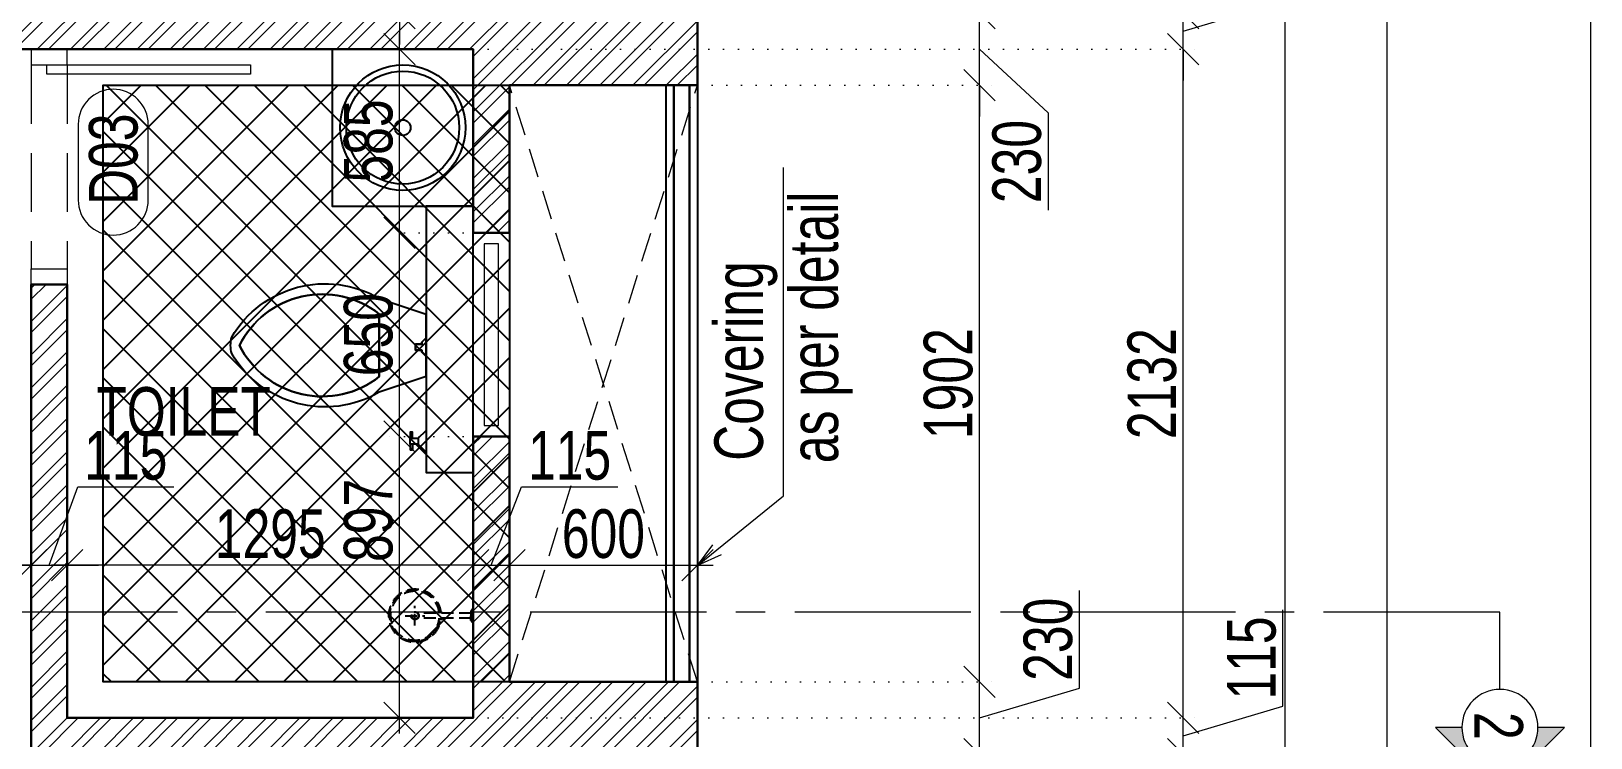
# Model space of a CAD drawing. Header units: inches. Extents: x 785882 to 928568, y 496782 to 576896.
# Drawn here: x 845510 to 850486, y 545501 to 547754 of the extents above; entities that cross this region are included whole.
import ezdxf
from ezdxf.enums import TextEntityAlignment as Align

# ---------------------------------------------------------------- set-up
doc = ezdxf.new("R2010")
doc.units = ezdxf.units.IN
doc.header["$LTSCALE"] = 750
doc.header["$MEASUREMENT"] = 0
for name, pattern in [('CENTER', [2, 1.25, -0.25, 0.25, -0.25]), ('CENTER2', [1.125, 0.75, -0.125, 0.125, -0.125]), ('DOT', [0.25, 0, -0.25]), ('HIDDEN', [0.375, 0.25, -0.125]), ('HIDDEN2', [0.1875, 0.125, -0.0625])]:
    doc.linetypes.add(name, pattern=pattern)
for name, color, linetype, lineweight in [('DIMENSION WORKING-MSA', 222, 'Continuous', 13), ('DOOR NO-MSA', 4, 'Continuous', 9), ('DOOR-MSA', 50, 'Continuous', 13), ('DOTTED LINE-MSA', 3, 'HIDDEN2', 13), ('ELE-01-MSA', 7, 'Continuous', 30), ('SECTION LINE', 14, 'CENTER', 9), ('TEXT DETAIL-MSA', 212, 'Continuous', 13), ('TEXT ROOM NAME-MSA', 210, 'Continuous', 13), ('WALL HATCH-MSA', 251, 'Continuous', 9), ('WALL-MSA', 32, 'Continuous', 30), ('WINDOW-MSA', 50, 'Continuous', 13)]:
    doc.layers.add(name, color=color, linetype=linetype, lineweight=lineweight)
for name, color, linetype in [('ELE-02-MSA', 4, 'Continuous'), ('HATCH-SUNK 300MM-MSA', 47, 'Continuous'), ('P.FIXTURE', 7, 'Continuous')]:
    doc.layers.add(name, color=color, linetype=linetype)
doc.styles.add('125', font='swisscl.ttf', dxfattribs={"height": 125})
doc.styles.add('AR', font='swisscl.ttf')
doc.styles.add('ARIAL', font='swisscl.ttf', dxfattribs={"height": 360})
doc.styles.add('Arial-Reg+0.8Sc', font='swisscl.ttf')
doc.styles.add('MtXpl_Swis721_LtCn_B', font='swisscl.ttf')
doc.dimstyles.new('100 K.T', dxfattribs={"dimtxt": 360, "dimasz": 80, "dimexe": 0.18, "dimexo": 0.0625, "dimgap": 1, "dimtad": 1, "dimdec": 0, "dimzin": 0, "dimdsep": 46, "dimtxsty": 'ARIAL', "dimblk": 'DOT', "dimcen": 0.09, "dimse1": 1, "dimse2": 1, "dimclrd": 50, "dimclrt": 256, "dimadec": 0, "dimazin": 0, "dimtfac": 1, "dimtdec": 0, "dimtofl": 0, "dimtmove": 1, "dimatfit": 0, "dimfxl": 1, "dimtolj": 1, "dimtzin": 0, "dimlwd": -1, "dimarcsym": 0})
doc.dimstyles.new('WORKING DIM', dxfattribs={"dimtxt": 155, "dimasz": 100, "dimexe": 50, "dimexo": 0, "dimgap": 20, "dimtad": 1, "dimdec": 0, "dimzin": 0, "dimdsep": 46, "dimtxsty": 'AR', "dimblk": 'OBLIQUE', "dimcen": 0.09, "dimdle": 50, "dimclrd": 256, "dimclre": 250, "dimclrt": 256, "dimadec": 0, "dimazin": 0, "dimtfac": 1, "dimtdec": 0, "dimtofl": 0, "dimtmove": 1, "dimatfit": 0, "dimfxl": 1, "dimtolj": 1, "dimtzin": 0, "dimlwd": -1, "dimlwe": -1, "dimarcsym": 0})

# ---------------------------------------------------------------- blocks, each defined once
blk = doc.blocks.new('t4tgg34')
for points in [[(375405.3, -62759.1), (375390.8, -62744.6), (375390.8, -62738.4), (375370.8, -62738.4), (375370.8, -62719.7), (375390.8, -62719.7), (375390.8, -62713.4), (375405.3, -62699), (375405.3, -62635.1), (375255.5, -62585.2, 0.412342), (374784.6, -62708.9, 0.132891), (374784.6, -62761, 0.412336), (375255.5, -62884.7), (375405.3, -62834.8)], [(375255.5, -62834.8, -0.475238), (374809.5, -62734.9, -0.475243), (375255.5, -62635.1)]]:
    blk.add_lwpolyline(points, format="xyb", close=True)
blk.add_lwpolyline([(375255.5, -62834.8), (375255.5, -62635.1, 0.475243), (374809.5, -62734.9, 0.475238), (375255.5, -62834.8, 0.489246)], format="xyb")
blk.add_lwpolyline([(375405.3, -62635.1), (375405.3, -62699), (375390.8, -62713.4), (375390.8, -62719.7), (375370.8, -62719.7), (375370.8, -62738.4), (375390.8, -62738.4), (375390.8, -62744.6), (375405.3, -62759.1), (375405.3, -62699), (375405.3, -62834.8)])
blk = doc.blocks.new('9')
at = {"linetype": 'Continuous'}
for p, q in [((709869.5, -390414.7), (709869.5, -390433.8)), ((709875.9, -390414.7), (709875.9, -390433.8)), ((709875.9, -390433.8), (709869.5, -390433.8))]:
    blk.add_line(p, q, dxfattribs=at)
for points in [[(709875.9, -390395.7), (709875.9, -390376.6), (709869.5, -390376.6), (709869.5, -390395.7)], [(709894.9, -390395.7), (709920.3, -390370.3), (709920.3, -390440.1), (709894.9, -390414.7)]]:
    blk.add_lwpolyline(points, dxfattribs=at)
blk.add_lwpolyline([(709894.9, -390414.7), (709869.5, -390414.7), (709869.5, -390395.7), (709894.9, -390395.7)], close=True, dxfattribs=at)
blk = doc.blocks.new('SHOWE')
at = {"linetype": 'HIDDEN', "ltscale": 0.2}
for p, q in [((3964261.3, -1171717.9), (3964261.3, -1171674.7)), ((3964261.3, -1171674.7), (3964263.3, -1171674.7)), ((3964264.2, -1171676.3), (3964264.2, -1171716.3)), ((3964268.7, -1171680.5), (3964268.7, -1171696.3)), ((3964268.7, -1171688.6), (3964437.5, -1171688.6)), ((3964268.7, -1171712), (3964268.7, -1171696.3)), ((3964268.7, -1171704), (3964437.5, -1171704)), ((3964479.2, -1171696.3), (3964415.6, -1171696.3)), ((3964447.4, -1171664.5), (3964447.4, -1171728.1)), ((3964261.3, -1171717.9), (3964263.3, -1171717.9))]:
    blk.add_line(p, q, dxfattribs=at)
for radius in [12.5, 10.6]:
    blk.add_circle((3964447.4, -1171696.3), radius, dxfattribs=at)
for centre, radius, start, end in [((3964447.4, -1171696.3), 84.1, 185.2383, 174.7617), ((3964447.4, -1171696.3), 81.4, 185.4105, 174.5895), ((3964447.4, -1171696.3), 78, 185.6496, 174.3504), ((3964262.4, -1171676.3), 1.76, 358.0282, 62.0821), ((3964259.8, -1171685.3), 10.1, 28.3436, 64.2104), ((3964262.4, -1171716.3), 1.76, 297.9179, 1.9718), ((3964259.8, -1171707.2), 10.1, 295.7896, 331.6564)]:
    blk.add_arc(centre, radius, start, end, dxfattribs=at)
blk = doc.blocks.new('A$Ca69f7aba')
at = {"layer": 'WINDOW-MSA', "ltscale": 5000}
for points in [[(-750, 0), (-700, 0), (-700, -115), (-750, -115)], [(0, 0), (-50, 0), (-50, -115), (0, -115)], [(-50, -50), (-50, -700), (-80, -700), (-80, -50)]]:
    blk.add_lwpolyline(points, close=True, dxfattribs=at)
at = {"layer": 'WINDOW-MSA', "linetype": 'HIDDEN'}
blk.add_lwpolyline([(-50, 0), (-700, 0)], dxfattribs=at)
at = {"layer": 'WINDOW-MSA', "linetype": 'HIDDEN', "elevation": 0}
blk.add_lwpolyline([(-50, -115), (-700, -115)], dxfattribs=at)
blk = doc.blocks.new('_Oblique')
at = {"color": 0, "linetype": 'ByBlock', "lineweight": -2}
blk.add_line((-0.5, -0.5), (0.5, 0.5), dxfattribs=at)
blk = doc.blocks.new('*D121')
at = {"layer": 'Defpoints', "color": 0, "ltscale": 0.25, "transparency": 16777216}
for p in [(847635.9, 545679.4), (848535.9, 545679.4), (847635.9, 545449.4)]:
    blk.add_point(p, dxfattribs=at)
at = {"layer": 'DIMENSION WORKING-MSA', "ltscale": 0.25, "transparency": 16777216}
for p, q in [((848854.3, 545659.9), (848854.3, 545970.6)), ((848535.9, 545679.4), (848535.9, 545779.4)), ((848535.9, 545449.4), (848535.9, 545679.4)), ((848535.9, 545564.4), (848854.3, 545659.9)), ((848535.9, 545449.4), (848535.9, 545349.4))]:
    blk.add_line(p, q, dxfattribs=at)
at = {"layer": 'DIMENSION WORKING-MSA', "color": 250, "linetype": 'DOT', "ltscale": 0.25, "transparency": 16777216}
for p, q in [((847635.9, 545679.4), (848585.9, 545679.4)), ((847635.9, 545449.4), (848585.9, 545449.4))]:
    blk.add_line(p, q, dxfattribs=at)
at = {"layer": 'DIMENSION WORKING-MSA', "ltscale": 0.25, "transparency": 16777216, "xscale": 100, "yscale": 100, "zscale": 100}
for p, rotation in [((848535.9, 545679.4), 270), ((848535.9, 545449.4), 90)]:
    blk.add_blockref('_Oblique', p, dxfattribs=dict(at, rotation=rotation))
at = {"layer": 'DIMENSION WORKING-MSA', "ltscale": 0.25, "transparency": 16777216, "insert": (848754.9, 545815.2), "char_height": 155, "attachment_point": 5, "rotation": 90, "style": 'AR'}
blk.add_mtext('\\A1;230', dxfattribs=at)
blk = doc.blocks.new('*D122')
at = {"layer": 'Defpoints', "color": 0, "ltscale": 0.25, "transparency": 16777216}
for p in [(847635.9, 547581.6), (848535.9, 547581.6), (847635.9, 545679.4)]:
    blk.add_point(p, dxfattribs=at)
at = {"layer": 'DIMENSION WORKING-MSA', "ltscale": 0.25, "transparency": 16777216}
blk.add_line((848535.9, 545629.4), (848535.9, 547631.6), dxfattribs=at)
at = {"layer": 'DIMENSION WORKING-MSA', "color": 250, "linetype": 'DOT', "ltscale": 0.25, "transparency": 16777216}
for p, q in [((847635.9, 547581.6), (848585.9, 547581.6)), ((847635.9, 545679.4), (848585.9, 545679.4))]:
    blk.add_line(p, q, dxfattribs=at)
at = {"layer": 'DIMENSION WORKING-MSA', "ltscale": 0.25, "transparency": 16777216, "xscale": 100, "yscale": 100, "zscale": 100}
for p, rotation in [((848535.9, 547581.6), 90), ((848535.9, 545679.4), 270)]:
    blk.add_blockref('_Oblique', p, dxfattribs=dict(at, rotation=rotation))
at = {"layer": 'DIMENSION WORKING-MSA', "ltscale": 0.25, "transparency": 16777216, "insert": (848436.5, 546630.5), "char_height": 155, "attachment_point": 5, "rotation": 90, "style": 'AR'}
blk.add_mtext('\\A1;1902', dxfattribs=at)
blk = doc.blocks.new('*D123')
at = {"layer": 'Defpoints', "color": 0, "ltscale": 0.25, "transparency": 16777216}
for p in [(847635.9, 547811.6), (848535.9, 547811.6), (847635.9, 547581.6)]:
    blk.add_point(p, dxfattribs=at)
at = {"layer": 'DIMENSION WORKING-MSA', "ltscale": 0.25, "transparency": 16777216}
for p, q in [((848535.9, 547811.6), (848535.9, 547911.6)), ((848535.9, 547581.6), (848535.9, 547811.6)), ((848535.9, 547696.6), (848754.9, 547493.8)), ((848535.9, 547581.6), (848535.9, 547481.6)), ((848754.9, 547493.8), (848754.9, 547183.2))]:
    blk.add_line(p, q, dxfattribs=at)
at = {"layer": 'DIMENSION WORKING-MSA', "color": 250, "linetype": 'DOT', "ltscale": 0.25, "transparency": 16777216}
for p, q in [((847635.9, 547811.6), (848585.9, 547811.6)), ((847635.9, 547581.6), (848585.9, 547581.6))]:
    blk.add_line(p, q, dxfattribs=at)
at = {"layer": 'DIMENSION WORKING-MSA', "ltscale": 0.25, "transparency": 16777216, "xscale": 100, "yscale": 100, "zscale": 100}
for p, rotation in [((848535.9, 547811.6), 270), ((848535.9, 547581.6), 90)]:
    blk.add_blockref('_Oblique', p, dxfattribs=dict(at, rotation=rotation))
at = {"layer": 'DIMENSION WORKING-MSA', "ltscale": 0.25, "transparency": 16777216, "insert": (848655.4, 547338.5), "char_height": 155, "attachment_point": 5, "rotation": 90, "style": 'AR'}
blk.add_mtext('\\A1;230', dxfattribs=at)
blk = doc.blocks.new('*D166')
at = {"layer": 'Defpoints', "color": 0, "ltscale": 0.25, "transparency": 16777216}
for p in [(846920.9, 545564.4), (849185.9, 545564.4), (847635.9, 545449.4)]:
    blk.add_point(p, dxfattribs=at)
at = {"layer": 'DIMENSION WORKING-MSA', "ltscale": 0.25, "transparency": 16777216}
for p, q in [((849503.1, 545602), (849503.1, 545908.9)), ((849185.9, 545564.4), (849185.9, 545664.4)), ((849185.9, 545506.9), (849503.1, 545602)), ((849185.9, 545449.4), (849185.9, 545564.4)), ((849185.9, 545449.4), (849185.9, 545349.4))]:
    blk.add_line(p, q, dxfattribs=at)
at = {"layer": 'DIMENSION WORKING-MSA', "color": 250, "linetype": 'DOT', "ltscale": 0.25, "transparency": 16777216}
for p, q in [((846920.9, 545564.4), (849235.9, 545564.4)), ((847635.9, 545449.4), (849235.9, 545449.4))]:
    blk.add_line(p, q, dxfattribs=at)
at = {"layer": 'DIMENSION WORKING-MSA', "ltscale": 0.25, "transparency": 16777216, "xscale": 100, "yscale": 100, "zscale": 100}
for p, rotation in [((849185.9, 545564.4), 270), ((849185.9, 545449.4), 90)]:
    blk.add_blockref('_Oblique', p, dxfattribs=dict(at, rotation=rotation))
at = {"layer": 'DIMENSION WORKING-MSA', "ltscale": 0.25, "transparency": 16777216, "insert": (849404, 545755.4), "char_height": 155, "attachment_point": 5, "rotation": 90, "style": 'AR'}
blk.add_mtext('\\A1;115', dxfattribs=at)
blk = doc.blocks.new('*D167')
at = {"layer": 'Defpoints', "color": 0, "ltscale": 0.25, "transparency": 16777216}
for p in [(846920.9, 547696.6), (849185.9, 547696.6), (846920.9, 545564.4)]:
    blk.add_point(p, dxfattribs=at)
at = {"layer": 'DIMENSION WORKING-MSA', "ltscale": 0.25, "transparency": 16777216}
blk.add_line((849185.9, 545514.4), (849185.9, 547746.6), dxfattribs=at)
at = {"layer": 'DIMENSION WORKING-MSA', "color": 250, "linetype": 'DOT', "ltscale": 0.25, "transparency": 16777216}
for p, q in [((846920.9, 547696.6), (849235.9, 547696.6)), ((846920.9, 545564.4), (849235.9, 545564.4))]:
    blk.add_line(p, q, dxfattribs=at)
at = {"layer": 'DIMENSION WORKING-MSA', "ltscale": 0.25, "transparency": 16777216, "xscale": 100, "yscale": 100, "zscale": 100}
for p, rotation in [((849185.9, 547696.6), 90), ((849185.9, 545564.4), 270)]:
    blk.add_blockref('_Oblique', p, dxfattribs=dict(at, rotation=rotation))
at = {"layer": 'DIMENSION WORKING-MSA', "ltscale": 0.25, "transparency": 16777216, "insert": (849086.5, 546630.5), "char_height": 155, "attachment_point": 5, "rotation": 90, "style": 'AR'}
blk.add_mtext('\\A1;2132', dxfattribs=at)
blk = doc.blocks.new('*D168')
at = {"layer": 'Defpoints', "color": 0, "ltscale": 0.25, "transparency": 16777216}
for p in [(847635.9, 547811.6), (849185.9, 547811.6), (846920.9, 547696.6)]:
    blk.add_point(p, dxfattribs=at)
at = {"layer": 'DIMENSION WORKING-MSA', "ltscale": 0.25, "transparency": 16777216}
for p, q in [((849503.1, 547849.2), (849503.1, 548156.1)), ((849185.9, 547811.6), (849185.9, 547911.6)), ((849185.9, 547754.1), (849503.1, 547849.2)), ((849185.9, 547696.6), (849185.9, 547811.6)), ((849185.9, 547696.6), (849185.9, 547596.6))]:
    blk.add_line(p, q, dxfattribs=at)
at = {"layer": 'DIMENSION WORKING-MSA', "color": 250, "linetype": 'DOT', "ltscale": 0.25, "transparency": 16777216}
for p, q in [((847635.9, 547811.6), (849235.9, 547811.6)), ((846920.9, 547696.6), (849235.9, 547696.6))]:
    blk.add_line(p, q, dxfattribs=at)
at = {"layer": 'DIMENSION WORKING-MSA', "ltscale": 0.25, "transparency": 16777216, "xscale": 100, "yscale": 100, "zscale": 100}
for p, rotation in [((849185.9, 547811.6), 270), ((849185.9, 547696.6), 90)]:
    blk.add_blockref('_Oblique', p, dxfattribs=dict(at, rotation=rotation))
at = {"layer": 'DIMENSION WORKING-MSA', "ltscale": 0.25, "transparency": 16777216, "insert": (849404, 548002.6), "char_height": 155, "attachment_point": 5, "rotation": 90, "style": 'AR'}
blk.add_mtext('\\A1;115', dxfattribs=at)
blk = doc.blocks.new('*D179')
at = {"layer": 'Defpoints', "color": 0, "ltscale": 0.25, "transparency": 16777216}
for p in [(847035.9, 563204), (849835.9, 563204), (847035.9, 504339.5)]:
    blk.add_point(p, dxfattribs=at)
at = {"layer": 'DIMENSION WORKING-MSA', "ltscale": 0.25, "transparency": 16777216}
blk.add_line((849835.9, 504289.5), (849835.9, 563254), dxfattribs=at)
at = {"layer": 'DIMENSION WORKING-MSA', "color": 250, "linetype": 'DOT', "ltscale": 0.25, "transparency": 16777216}
for p, q in [((847035.9, 563204), (849885.9, 563204)), ((847035.9, 504339.5), (849885.9, 504339.5))]:
    blk.add_line(p, q, dxfattribs=at)
at = {"layer": 'DIMENSION WORKING-MSA', "ltscale": 0.25, "transparency": 16777216, "xscale": 100, "yscale": 100, "zscale": 100}
for p, rotation in [((849835.9, 563204), 90), ((849835.9, 504339.5), 270)]:
    blk.add_blockref('_Oblique', p, dxfattribs=dict(at, rotation=rotation))
at = {"layer": 'DIMENSION WORKING-MSA', "ltscale": 0.25, "transparency": 16777216, "insert": (849736.5, 533771.7), "char_height": 155, "attachment_point": 5, "rotation": 90, "style": 'AR'}
blk.add_mtext('\\A1;58865', dxfattribs=at)
blk = doc.blocks.new('Win-Tag-03')
blk.add_lwpolyline([(-130, 120), (130, 120, -0.414214), (250, 0), (250, 0, -0.414214), (130, -120), (-130, -120, -0.414214), (-250, 0), (-250, 0, -0.414214)], format="xyb", close=True)
blk = doc.blocks.new('*D689')
at = {"layer": 'Defpoints', "color": 0, "ltscale": 0.25, "transparency": 16777216}
for p in [(846935.9, 548029.5), (846685.9, 547811.6), (846935.9, 547811.6)]:
    blk.add_point(p, dxfattribs=at)
at = {"layer": 'DIMENSION WORKING-MSA', "ltscale": 0.25, "transparency": 16777216}
for p, q in [((846435.9, 548015.9), (846435.9, 548326.4)), ((846685.9, 548029.5), (846685.9, 548129.5)), ((846685.9, 547920.5), (846435.9, 548015.9)), ((846685.9, 548029.5), (846685.9, 547811.6)), ((846685.9, 547811.6), (846685.9, 547711.6))]:
    blk.add_line(p, q, dxfattribs=at)
at = {"layer": 'DIMENSION WORKING-MSA', "color": 250, "linetype": 'DOT', "ltscale": 0.25, "transparency": 16777216}
for p, q in [((846935.9, 548029.5), (846635.9, 548029.5)), ((846935.9, 547811.6), (846635.9, 547811.6))]:
    blk.add_line(p, q, dxfattribs=at)
at = {"layer": 'DIMENSION WORKING-MSA', "ltscale": 0.25, "transparency": 16777216, "xscale": 100, "yscale": 100, "zscale": 100}
for p, rotation in [((846685.9, 548029.5), 270), ((846685.9, 547811.6), 90)]:
    blk.add_blockref('_Oblique', p, dxfattribs=dict(at, rotation=rotation))
at = {"layer": 'DIMENSION WORKING-MSA', "ltscale": 0.25, "transparency": 16777216, "insert": (846336.5, 548171.2), "char_height": 155, "attachment_point": 5, "rotation": 90, "style": 'AR'}
blk.add_mtext('\\A1;218', dxfattribs=at)
blk = doc.blocks.new('*D677')
at = {"layer": 'Defpoints', "color": 0, "ltscale": 0.25, "transparency": 16777216}
for p in [(846685.9, 546461.5), (846935.9, 546461.5), (846685.9, 545564.4)]:
    blk.add_point(p, dxfattribs=at)
at = {"layer": 'DIMENSION WORKING-MSA', "ltscale": 0.25, "transparency": 16777216}
blk.add_line((846685.9, 545514.4), (846685.9, 546511.5), dxfattribs=at)
at = {"layer": 'DIMENSION WORKING-MSA', "color": 250, "linetype": 'DOT', "ltscale": 0.25, "transparency": 16777216}
for p, q in [((846935.9, 546461.5), (846635.9, 546461.5)), ((846685.9, 545564.4), (846735.9, 545564.4))]:
    blk.add_line(p, q, dxfattribs=at)
at = {"layer": 'DIMENSION WORKING-MSA', "ltscale": 0.25, "transparency": 16777216, "xscale": 100, "yscale": 100, "zscale": 100}
for p, rotation in [((846685.9, 546461.5), 90), ((846685.9, 545564.4), 270)]:
    blk.add_blockref('_Oblique', p, dxfattribs=dict(at, rotation=rotation))
at = {"layer": 'DIMENSION WORKING-MSA', "ltscale": 0.25, "transparency": 16777216, "insert": (846586.5, 546194.4), "char_height": 155, "attachment_point": 5, "rotation": 90, "style": 'AR'}
blk.add_mtext('\\A1;897', dxfattribs=at)
blk = doc.blocks.new('*D678')
at = {"layer": 'Defpoints', "color": 0, "ltscale": 0.25, "transparency": 16777216}
for p in [(846685.9, 547111.5), (846935.9, 547111.5), (846935.9, 546461.5)]:
    blk.add_point(p, dxfattribs=at)
at = {"layer": 'DIMENSION WORKING-MSA', "ltscale": 0.25, "transparency": 16777216}
blk.add_line((846685.9, 546411.5), (846685.9, 547161.5), dxfattribs=at)
at = {"layer": 'DIMENSION WORKING-MSA', "color": 250, "linetype": 'DOT', "ltscale": 0.25, "transparency": 16777216}
for p, q in [((846935.9, 547111.5), (846635.9, 547111.5)), ((846935.9, 546461.5), (846635.9, 546461.5))]:
    blk.add_line(p, q, dxfattribs=at)
at = {"layer": 'DIMENSION WORKING-MSA', "ltscale": 0.25, "transparency": 16777216, "xscale": 100, "yscale": 100, "zscale": 100}
for p, rotation in [((846685.9, 547111.5), 90), ((846685.9, 546461.5), 270)]:
    blk.add_blockref('_Oblique', p, dxfattribs=dict(at, rotation=rotation))
at = {"layer": 'DIMENSION WORKING-MSA', "ltscale": 0.25, "transparency": 16777216, "insert": (846586.5, 546786.5), "char_height": 155, "attachment_point": 5, "rotation": 90, "style": 'AR'}
blk.add_mtext('\\A1;650', dxfattribs=at)
blk = doc.blocks.new('*D679')
at = {"layer": 'Defpoints', "color": 0, "ltscale": 0.25, "transparency": 16777216}
for p in [(846685.9, 547696.6), (846685.9, 547696.6), (846935.9, 547111.5)]:
    blk.add_point(p, dxfattribs=at)
at = {"layer": 'DIMENSION WORKING-MSA', "ltscale": 0.25, "transparency": 16777216}
blk.add_line((846685.9, 547061.5), (846685.9, 547746.6), dxfattribs=at)
at = {"layer": 'DIMENSION WORKING-MSA', "color": 250, "linetype": 'DOT', "ltscale": 0.25, "transparency": 16777216}
for p, q in [((846685.9, 547696.6), (846635.9, 547696.6)), ((846935.9, 547111.5), (846635.9, 547111.5))]:
    blk.add_line(p, q, dxfattribs=at)
at = {"layer": 'DIMENSION WORKING-MSA', "ltscale": 0.25, "transparency": 16777216, "xscale": 100, "yscale": 100, "zscale": 100}
for p, rotation in [((846685.9, 547696.6), 90), ((846685.9, 547111.5), 270)]:
    blk.add_blockref('_Oblique', p, dxfattribs=dict(at, rotation=rotation))
at = {"layer": 'DIMENSION WORKING-MSA', "ltscale": 0.25, "transparency": 16777216, "insert": (846586.5, 547404), "char_height": 155, "attachment_point": 5, "rotation": 90, "style": 'AR'}
blk.add_mtext('\\A1;585', dxfattribs=at)
blk = doc.blocks.new('*D662')
at = {"layer": 'Defpoints', "color": 0, "ltscale": 0.25, "transparency": 16777216}
for p in [(845203.3, 547696.6), (845510.5, 547696.6), (845510.5, 546946.6)]:
    blk.add_point(p, dxfattribs=at)
at = {"layer": 'DIMENSION WORKING-MSA', "ltscale": 0.25, "transparency": 16777216}
blk.add_line((845203.3, 546896.6), (845203.3, 547746.6), dxfattribs=at)
at = {"layer": 'DIMENSION WORKING-MSA', "color": 250, "linetype": 'DOT', "ltscale": 0.25, "transparency": 16777216}
for p, q in [((845510.5, 547696.6), (845153.3, 547696.6)), ((845510.5, 546946.6), (845153.3, 546946.6))]:
    blk.add_line(p, q, dxfattribs=at)
at = {"layer": 'DIMENSION WORKING-MSA', "ltscale": 0.25, "transparency": 16777216, "xscale": 100, "yscale": 100, "zscale": 100}
for p, rotation in [((845203.3, 547696.6), 90), ((845203.3, 546946.6), 270)]:
    blk.add_blockref('_Oblique', p, dxfattribs=dict(at, rotation=rotation))
at = {"layer": 'DIMENSION WORKING-MSA', "ltscale": 0.25, "transparency": 16777216, "insert": (845104, 547321.6), "char_height": 155, "attachment_point": 5, "rotation": 90, "style": 'AR'}
blk.add_mtext('\\A1;750', dxfattribs=at)
blk = doc.blocks.new('*D533')
at = {"layer": 'Defpoints', "color": 0, "ltscale": 0.25, "transparency": 16777216}
for p in [(845625.5, 546051.8), (845625.5, 546051.8), (846920.9, 546051.8)]:
    blk.add_point(p, dxfattribs=at)
at = {"layer": 'DIMENSION WORKING-MSA', "color": 250, "linetype": 'DOT', "ltscale": 0.25, "transparency": 16777216}
for p, q in [((845625.5, 546051.8), (845625.5, 546101.8)), ((846920.9, 546051.8), (846920.9, 546101.8))]:
    blk.add_line(p, q, dxfattribs=at)
at = {"layer": 'DIMENSION WORKING-MSA', "ltscale": 0.25, "transparency": 16777216}
blk.add_line((846970.9, 546051.8), (845575.5, 546051.8), dxfattribs=at)
at = {"layer": 'DIMENSION WORKING-MSA', "ltscale": 0.25, "transparency": 16777216, "xscale": 100, "yscale": 100, "zscale": 100, "rotation": 180}
blk.add_blockref('_Oblique', (845625.5, 546051.8), dxfattribs=at)
at = {"layer": 'DIMENSION WORKING-MSA', "ltscale": 0.25, "transparency": 16777216, "xscale": 100, "yscale": 100, "zscale": 100}
blk.add_blockref('_Oblique', (846920.9, 546051.8), dxfattribs=at)
at = {"layer": 'DIMENSION WORKING-MSA', "ltscale": 0.25, "transparency": 16777216, "insert": (846273.2, 546151.1), "char_height": 155, "attachment_point": 5, "style": 'AR'}
blk.add_mtext('\\A1;1295', dxfattribs=at)
blk = doc.blocks.new('*D527')
at = {"layer": 'Defpoints', "color": 0, "ltscale": 0.25, "transparency": 16777216}
for p in [(846920.9, 546051.8), (847035.9, 546051.8), (847035.9, 546051.8)]:
    blk.add_point(p, dxfattribs=at)
at = {"layer": 'DIMENSION WORKING-MSA', "ltscale": 0.25, "transparency": 16777216}
for p, q in [((846978.4, 546051.8), (847074.6, 546301.8)), ((847074.6, 546301.8), (847381.5, 546301.8)), ((846920.9, 546051.8), (846820.9, 546051.8)), ((846920.9, 546051.8), (847035.9, 546051.8)), ((847035.9, 546051.8), (847135.9, 546051.8))]:
    blk.add_line(p, q, dxfattribs=at)
at = {"layer": 'DIMENSION WORKING-MSA', "color": 250, "linetype": 'DOT', "ltscale": 0.25, "transparency": 16777216}
for p, q in [((846920.9, 546051.8), (846920.9, 546101.8)), ((847035.9, 546051.8), (847035.9, 546101.8))]:
    blk.add_line(p, q, dxfattribs=at)
at = {"layer": 'DIMENSION WORKING-MSA', "ltscale": 0.25, "transparency": 16777216, "xscale": 100, "yscale": 100, "zscale": 100}
blk.add_blockref('_Oblique', (846920.9, 546051.8), dxfattribs=at)
at = {"layer": 'DIMENSION WORKING-MSA', "ltscale": 0.25, "transparency": 16777216, "xscale": 100, "yscale": 100, "zscale": 100, "rotation": 180}
blk.add_blockref('_Oblique', (847035.9, 546051.8), dxfattribs=at)
at = {"layer": 'DIMENSION WORKING-MSA', "ltscale": 0.25, "transparency": 16777216, "insert": (847228.1, 546400.8), "char_height": 155, "attachment_point": 5, "style": 'AR'}
blk.add_mtext('\\A1;115', dxfattribs=at)
blk = doc.blocks.new('*D528')
at = {"layer": 'Defpoints', "color": 0, "ltscale": 0.25, "transparency": 16777216}
for p in [(847035.9, 546051.8), (847635.9, 546051.8), (847635.9, 546051.8)]:
    blk.add_point(p, dxfattribs=at)
at = {"layer": 'DIMENSION WORKING-MSA', "color": 250, "linetype": 'DOT', "ltscale": 0.25, "transparency": 16777216}
for p, q in [((847035.9, 546051.8), (847035.9, 546101.8)), ((847635.9, 546051.8), (847635.9, 546101.8))]:
    blk.add_line(p, q, dxfattribs=at)
at = {"layer": 'DIMENSION WORKING-MSA', "ltscale": 0.25, "transparency": 16777216}
blk.add_line((846985.9, 546051.8), (847685.9, 546051.8), dxfattribs=at)
at = {"layer": 'DIMENSION WORKING-MSA', "ltscale": 0.25, "transparency": 16777216, "xscale": 100, "yscale": 100, "zscale": 100, "rotation": 180}
blk.add_blockref('_Oblique', (847035.9, 546051.8), dxfattribs=at)
at = {"layer": 'DIMENSION WORKING-MSA', "ltscale": 0.25, "transparency": 16777216, "xscale": 100, "yscale": 100, "zscale": 100}
blk.add_blockref('_Oblique', (847635.9, 546051.8), dxfattribs=at)
at = {"layer": 'DIMENSION WORKING-MSA', "ltscale": 0.25, "transparency": 16777216, "insert": (847335.9, 546151.1), "char_height": 155, "attachment_point": 5, "style": 'AR'}
blk.add_mtext('\\A1;600', dxfattribs=at)
blk = doc.blocks.new('*D529')
at = {"layer": 'Defpoints', "color": 0, "ltscale": 0.25, "transparency": 16777216}
for p in [(845510.5, 546051.8), (845625.5, 546051.8), (845625.5, 546051.8)]:
    blk.add_point(p, dxfattribs=at)
at = {"layer": 'DIMENSION WORKING-MSA', "ltscale": 0.25, "transparency": 16777216}
for p, q in [((845568, 546051.8), (845658.9, 546301.8)), ((845658.9, 546301.8), (845965.8, 546301.8)), ((845510.5, 546051.8), (845410.5, 546051.8)), ((845510.5, 546051.8), (845625.5, 546051.8)), ((845625.5, 546051.8), (845725.5, 546051.8))]:
    blk.add_line(p, q, dxfattribs=at)
at = {"layer": 'DIMENSION WORKING-MSA', "color": 250, "linetype": 'DOT', "ltscale": 0.25, "transparency": 16777216}
for p, q in [((845510.5, 546051.8), (845510.5, 546101.8)), ((845625.5, 546051.8), (845625.5, 546101.8))]:
    blk.add_line(p, q, dxfattribs=at)
at = {"layer": 'DIMENSION WORKING-MSA', "ltscale": 0.25, "transparency": 16777216, "xscale": 100, "yscale": 100, "zscale": 100}
blk.add_blockref('_Oblique', (845510.5, 546051.8), dxfattribs=at)
at = {"layer": 'DIMENSION WORKING-MSA', "ltscale": 0.25, "transparency": 16777216, "xscale": 100, "yscale": 100, "zscale": 100, "rotation": 180}
blk.add_blockref('_Oblique', (845625.5, 546051.8), dxfattribs=at)
at = {"layer": 'DIMENSION WORKING-MSA', "ltscale": 0.25, "transparency": 16777216, "insert": (845812.3, 546400.8), "char_height": 155, "attachment_point": 5, "style": 'AR'}
blk.add_mtext('\\A1;115', dxfattribs=at)
blk = doc.blocks.new('*D530')
at = {"layer": 'Defpoints', "color": 0, "ltscale": 0.25, "transparency": 16777216}
for p in [(842234.6, 546051.8), (845510.5, 546051.8), (845510.5, 546051.8)]:
    blk.add_point(p, dxfattribs=at)
at = {"layer": 'DIMENSION WORKING-MSA', "color": 250, "linetype": 'DOT', "ltscale": 0.25, "transparency": 16777216}
for p, q in [((842234.6, 546051.8), (842234.6, 546101.8)), ((845510.5, 546051.8), (845510.5, 546101.8))]:
    blk.add_line(p, q, dxfattribs=at)
at = {"layer": 'DIMENSION WORKING-MSA', "ltscale": 0.25, "transparency": 16777216}
blk.add_line((842184.6, 546051.8), (845560.5, 546051.8), dxfattribs=at)
at = {"layer": 'DIMENSION WORKING-MSA', "ltscale": 0.25, "transparency": 16777216, "xscale": 100, "yscale": 100, "zscale": 100, "rotation": 180}
blk.add_blockref('_Oblique', (842234.6, 546051.8), dxfattribs=at)
at = {"layer": 'DIMENSION WORKING-MSA', "ltscale": 0.25, "transparency": 16777216, "xscale": 100, "yscale": 100, "zscale": 100}
blk.add_blockref('_Oblique', (845510.5, 546051.8), dxfattribs=at)
at = {"layer": 'DIMENSION WORKING-MSA', "ltscale": 0.25, "transparency": 16777216, "insert": (843872.5, 546151.2), "char_height": 155, "attachment_point": 5, "style": 'AR'}
blk.add_mtext('\\A1;3276', dxfattribs=at)
blk = doc.blocks.new('_Dot')
at = {"linetype": 'ByBlock', "lineweight": -2}
blk.add_line((-0.5, 0), (-1, 0), dxfattribs=at)
at = {"linetype": 'ByBlock', "const_width": 0.5}
blk.add_lwpolyline([(-0.25, 0, 1), (0.25, 0, 1)], format="xyb", close=True, dxfattribs=at)
blk = doc.blocks.new('A$C59c041b7')
at = {"layer": 'HATCH-SUNK 300MM-MSA', "transparency": 33554559}
h = blk.add_hatch(dxfattribs=at)
h.set_pattern_fill('ANSI37', color=256, scale=35)
h.set_pattern_definition([(45, (0, 0), (-78.57724, 78.57724), []), (135, (0, 0), (-78.57724, -78.57724), [])])
h.paths.add_polyline_path([(20726.4, -17524.6), (19431, -17524.6), (19431, -15622.4), (20726.4, -15622.4)])
at = {"layer": 'HATCH-SUNK 300MM-MSA'}
blk.add_lwpolyline([(20726.4, -17524.6), (19431, -17524.6), (19431, -15622.4), (20726.4, -15622.4)], close=True, dxfattribs=at)
blk = doc.blocks.new('section sym.')
h = blk.add_hatch(color=256)
h.dxf.hatch_style = 1
h.paths.add_polyline_path([(-240, 90), (-240, 152.8), (-392.8, 0), (-240, -152.8), (-240, -90, -0.414214), (-330, 0, -0.414214)])
at = {"layer": 'SECTION LINE', "linetype": 'Continuous'}
blk.add_line((-150, 0), (0, 0), dxfattribs=at)
blk.add_lwpolyline([(-240, -90), (-240, -152.8), (-392.8, 0), (-240, 152.8), (-240, 90)], dxfattribs=at)
blk.add_circle((-240, 0), 90, dxfattribs=at)
blk = doc.blocks.new('A$C37e82350')
at = {"layer": 'SECTION LINE', "linetype": 'CENTER2'}
blk.add_lwpolyline([(17358.7, 15657), (17302.2, 15657), (17302.2, -11419.6), (17346.3, -11419.6)], dxfattribs=at)
at = {"layer": 'SECTION LINE', "xscale": -1.347826086956522, "yscale": 1.347826086956522, "zscale": 1.347826086956522}
blk.add_blockref('section sym.', (17346.3, 15657), dxfattribs=at)
at = {"layer": 'SECTION LINE', "style": '125'}
blk.add_text('2', height=155, dxfattribs=at).set_placement((17664.8, 15653.9), align=Align.MIDDLE)

msp = doc.modelspace()

# ---------------------------------------------------------------- hatches: boundary and pattern name
at = {"layer": 'WALL HATCH-MSA'}
h = msp.add_hatch(dxfattribs=at)
h.set_pattern_fill('ANSI32', color=256, scale=200)
h.paths.add_polyline_path([(847635.9, 547581.6), (847635.9, 547811.6), (847035.9, 547811.6), (847035.9, 548029.5), (846920.9, 548029.5), (846920.9, 547811.6), (845740.5, 547811.6), (845740.5, 548511.6), (845625.5, 548511.6), (845625.5, 547811.6), (842234.6, 547811.6), (842234.6, 548311.6), (842119.6, 548311.6), (842119.6, 547696.6), (846920.9, 547696.6), (846920.9, 547111.5), (847035.9, 547111.5), (847035.9, 547581.6)])
h = msp.add_hatch(dxfattribs=at)
h.set_pattern_fill('ANSI32', color=256, scale=200)
h.paths.add_polyline_path([(847635.9, 545449.4), (847635.9, 545679.4), (847035.9, 545679.4), (847035.9, 546461.5), (846920.9, 546461.5), (846920.9, 545564.4), (845625.5, 545564.4), (845625.5, 546946.6), (845510.5, 546946.6), (845510.5, 545449.4)])

# ---------------------------------------------------------------- linework, layer by layer
at = {"layer": 'Defpoints', "color": 1, "lineweight": 0}
for points in [[(850485.9, 566054), (822859.5, 566054), (822859.5, 501489.5), (850485.9, 501489.5)], [(849835.9, 565404), (823509.5, 565404), (823509.5, 502139.5), (849835.9, 502139.5)], [(849510.9, 565079), (823834.5, 565079), (823834.5, 502464.5), (849510.9, 502464.5)], [(849185.9, 564754), (824159.5, 564754), (824159.5, 502789.5), (849185.9, 502789.5)], [(848535.9, 564104), (824809.5, 564104), (824809.5, 503439.5), (848535.9, 503439.5)]]:
    msp.add_lwpolyline(points, close=True, dxfattribs=at)
at = {"layer": 'DOTTED LINE-MSA'}
for points in [[(847035.9, 545679.4), (847635.9, 547581.6)], [(847635.9, 545679.4), (847035.9, 547581.6)]]:
    msp.add_lwpolyline(points, dxfattribs=at)
at = {"layer": 'ELE-01-MSA'}
for p, q in [((847560.9, 545679.4), (847560.9, 547581.6)), ((847610.9, 547581.6), (847610.9, 545679.4))]:
    msp.add_line(p, q, dxfattribs=at)
at = {"layer": 'ELE-02-MSA'}
for p, q in [((847535.9, 545679.4), (847535.9, 547581.6)), ((847635.9, 547581.6), (847635.9, 545679.4))]:
    msp.add_line(p, q, dxfattribs=at)
at = {"layer": 'P.FIXTURE'}
for points in [[(846920.9, 547696.6), (846470.9, 547696.6), (846470.9, 547196.6), (846920.9, 547196.6)], [(846770.9, 547196.6), (846770.9, 546346.5), (846920.9, 546346.5), (846920.9, 547196.6)]]:
    msp.add_lwpolyline(points, close=True, dxfattribs=at)
for radius in [200, 180, 25]:
    msp.add_circle((846695.9, 547446.6), radius, dxfattribs=at)
at = {"layer": 'WALL-MSA'}
for p, q in [((847635.9, 547811.6), (847635.9, 547581.6)), ((846920.9, 547696.6), (842119.6, 547696.6)), ((846920.9, 547696.6), (846920.9, 547111.5)), ((847635.9, 547581.6), (847035.9, 547581.6)), ((847035.9, 547581.6), (847035.9, 547111.5)), ((846920.9, 547111.5), (847035.9, 547111.5)), ((845510.5, 545449.4, 0), (845510.5, 546946.6)), ((845510.5, 546946.6), (845625.5, 546946.6)), ((845625.5, 545564.4, 0), (845625.5, 546946.6)), ((846920.9, 546461.5), (847035.9, 546461.5)), ((846920.9, 546461.5), (846920.9, 545564.4)), ((847035.9, 546461.5), (847035.9, 545679.4)), ((847035.9, 545679.4), (847635.9, 545679.4)), ((847635.9, 545679.4), (847635.9, 545449.4)), ((845625.5, 545564.4), (846920.9, 545564.4))]:
    msp.add_line(p, q, dxfattribs=at)
at = {"layer": 'WINDOW-MSA'}
for p, q in [((846920.9, 546461.5), (846920.9, 547111.5)), ((847035.9, 547111.5), (847035.9, 546461.5))]:
    msp.add_line(p, q, dxfattribs=at)
msp.add_lwpolyline([(847000.9, 546496.5), (847000.9, 547076.5), (846955.9, 547076.5), (846955.9, 546496.5)], close=True, dxfattribs=at)

# ---------------------------------------------------------------- block references
at = {"color": 2, "rotation": 270}
msp.add_blockref('A$C37e82350', (834539.1, 563204), dxfattribs=at)
at = {"layer": 'DOOR NO-MSA', "xscale": -0.9300595238095237, "yscale": 0.9300595238095237, "zscale": 0.9300595238095237, "rotation": 90.00000000000007}
msp.add_blockref('Win-Tag-03', (845772.1, 547336.6, 0), dxfattribs=at)
at = {"layer": 'DOOR-MSA', "rotation": 89.99999999999997}
msp.add_blockref('A$Ca69f7aba', (845510.5, 547696.6), dxfattribs=at)
at = {"layer": 'HATCH-SUNK 300MM-MSA'}
msp.add_blockref('A$C59c041b7', (826309.5, 563204), dxfattribs=at)
at = {"layer": 'P.FIXTURE', "xscale": -1, "rotation": 180}
msp.add_blockref('t4tgg34', (471365.6, 484017.5), dxfattribs=at)
at = {"layer": 'P.FIXTURE'}
msp.add_blockref('9', (136850.5, 936851.7), dxfattribs=at)
at = {"layer": 'P.FIXTURE', "lineweight": 30, "rotation": 180}
msp.add_blockref('SHOWE', (4811182.2, -625805.8), dxfattribs=at)

# ---------------------------------------------------------------- texts
at = {"layer": 'DOOR NO-MSA', "style": 'Arial-Reg+0.8Sc'}
msp.add_text('D03', height=155, rotation=90, dxfattribs=at).set_placement((845772.3, 547345.9, 0), align=Align.MIDDLE_CENTER)
at = {"layer": 'TEXT DETAIL-MSA', "style": '125'}
for s, p in [('as per detail', (848007.1, 546809.6)), ('Covering', (847767.4, 546702.4))]:
    msp.add_text(s, height=155, rotation=90, dxfattribs=at).set_placement(p, align=Align.MIDDLE_CENTER)
at = {"layer": 'TEXT ROOM NAME-MSA', "lineweight": 0, "style": 'MtXpl_Swis721_LtCn_B'}
msp.add_text('TOILET', height=155, dxfattribs=at).set_placement((845718.7, 546464.2, 0))

# ---------------------------------------------------------------- dimensions: what is measured, and where the dimension line sits
at = {"layer": 'DIMENSION WORKING-MSA', "ltscale": 0.25}
for base, p1, p2, angle, picture, middle in [((849835.8949533, 563203.9564724), (847035.8949528, 504339.4564721), (847035.8949528, 563203.9564724), 90, '*D179', (849736.5158577, 533771.7064723)), ((849185.9, 547811.6), (846920.9, 547696.6), (847635.9, 547811.6), 90, '*D168', (849404, 547869.2)), ((845203.3, 547696.6), (845510.5, 546946.6), (845510.5, 547696.6), 90, '*D662', (845104, 547321.6)), ((846685.9, 547696.6), (846935.9, 547111.5), (846685.9, 547696.6), 90, '*D679', (846586.5, 547404)), ((849185.9, 547696.6), (846920.9, 545564.4), (846920.9, 547696.6), 90, '*D167', (849086.5, 546630.5)), ((848535.9, 547581.6), (847635.9, 545679.4), (847635.9, 547581.6), 90, '*D122', (848436.5, 546630.5)), ((846685.9, 547111.5), (846935.9, 546461.5), (846935.9, 547111.5), 90, '*D678', (846586.5, 546786.5)), ((845510.5, 546051.8), (842234.6, 546051.8), (845510.5, 546051.8), 180, '*D530', (843872.5, 546151.2)), ((845625.5, 546051.8), (846920.9, 546051.8), (845625.5, 546051.8), 180, '*D533', (846273.2, 546151.1)), ((847635.9, 546051.8), (847035.9, 546051.8), (847635.9, 546051.8), 180, '*D528', (847335.9, 546151.1)), ((848535.9, 545679.4), (847635.9, 545449.4), (847635.9, 545679.4), 90, '*D121', (848754.9, 545679.9)), ((849185.9, 545564.4), (847635.9, 545449.4), (846920.9, 545564.4), 90, '*D166', (849404, 545622))]:
    dim = msp.add_linear_dim(base=base, p1=p1, p2=p2, angle=angle, dimstyle='WORKING DIM', dxfattribs=at)
    dim.commit()
    dim.dimension.update_dxf_attribs({"geometry": picture, "text_midpoint": middle})
for base, p1, p2, angle, picture, middle in [((846685.9, 547811.6), (846935.9, 548029.5), (846935.9, 547811.6), 90, '*D689', (846435.9, 548035.9)), ((848535.9, 547811.6), (847635.9, 547581.6), (847635.9, 547811.6), 90, '*D123', (848754.9, 547473.8)), ((845625.5, 546051.8), (845510.5, 546051.8), (845625.5, 546051.8), 180, '*D529', (845678.9, 546301.8)), ((846685.9, 546461.5), (846685.9, 545564.4), (846935.9, 546461.5), 90, '*D677', (846685.9, 546194.4)), ((847035.9, 546051.8), (846920.9, 546051.8), (847035.9, 546051.8), 180, '*D527', (847094.6, 546301.8))]:
    dim = msp.add_linear_dim(base=base, p1=p1, p2=p2, angle=angle, dimstyle='WORKING DIM', dxfattribs=at)
    dim.commit()
    dim.dimension.update_dxf_attribs({"geometry": picture, "text_midpoint": middle, "dimtype": 160})

# ---------------------------------------------------------------- leaders
at = {"layer": 'TEXT DETAIL-MSA'}
msp.add_leader([(847635.9, 546050.1), (847910.9, 546272.6), (847910.9, 547320)], dimstyle='100 K.T', override={"dimgap": 1, "dimtad": 0, "dimclrd": 256, "dimldrblk": 'Open30'}, dxfattribs=at)

doc.saveas('drawing.dxf')
